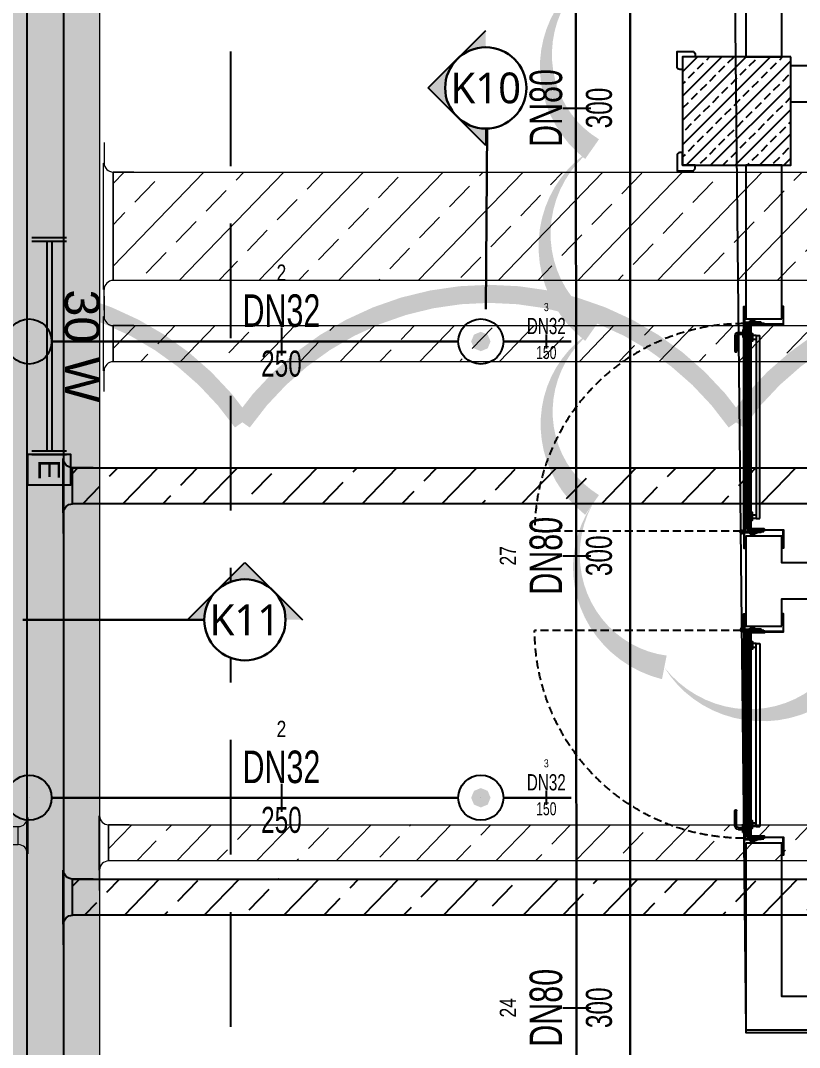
# Model space of a CAD drawing. Header units: millimetres. Extents: x -379292 to 1221486, y 92049 to 447512.
# Drawn here: x -115017 to -110707, y 235437 to 241120 of the extents above; entities that cross this region are included whole.
import ezdxf
from ezdxf.enums import TextEntityAlignment as Align

# ---------------------------------------------------------------- set-up
doc = ezdxf.new("R2010")
doc.units = ezdxf.units.MM
doc.linetypes.add('HIDDEN', pattern=[9.525, 6.35, -3.175])
for name, color, linetype in [('-M-YNGN-BORUID', 7, 'Continuous'), ('-M-YNGN-BORUUZUN', 7, 'Continuous'), ('-M-YNGN-BORUYUK', 7, 'Continuous'), ('-M-YNGN-SPR-YUK', 7, 'Continuous'), ('-M-YNGN-ZON2-CAP-', 7, 'Continuous'), ('-M-YNGN-ZON2-SPR-', 7, 'Continuous'), ('010-05', 1, 'Continuous'), ('05_DOOR', 2, 'Continuous'), ('05_EQUIPMENT', 1, 'Continuous'), ('05_HATCH 1', 101, 'Continuous'), ('05_HATCH CONCRETE', 141, 'Continuous'), ('05_STEEL HIDDEN', 61, 'HIDDEN'), ('05_SYMBOL', 2, 'Continuous'), ('05_WALL', 3, 'Continuous'), ('08_LAMP', 4, 'Continuous'), ('AIRONN ZONLAMA', 4, 'Continuous'), ('E-DIM', 7, 'Continuous'), ('E-TEXT', 7, 'Continuous'), ('E_CT_ZA', 6, 'Continuous')]:
    doc.layers.add(name, color=color, linetype=linetype)
doc.layers.add('-M-YNGN-SPR-CAPCIZGI', color=188, linetype='Continuous', plot=False)
for name, color, linetype, lineweight in [('-M-YNGN-ZON2', 4, 'SP', 30), ('-M-YNGN-ZON4', 3, 'SP', 30), ('08_200', 112, 'Continuous', 9), ('E_CT_AYDINLATMA', 3, 'Continuous', 9), ('E_CT_KA', 4, 'Continuous', 9), ('E_CT_MAVI', 4, 'Continuous', 9)]:
    doc.layers.add(name, color=color, linetype=linetype, lineweight=lineweight)
doc.styles.add('CIZGI', font='tahoma.ttf', dxfattribs={"width": 0.8, "oblique": 20})
doc.styles.add('FUTURA', font='Yu Gothic Light.ttf')
doc.styles.add('HCAD', font='HCAD.SHX', dxfattribs={"width": 0.8, "height": 0.2})
doc.styles.add('PIPESIZE', font='hcad.shx', dxfattribs={"width": 0.8})
doc.styles.add('SPR-NOT', font='romans.shx')
doc.styles.get("Standard").update_dxf_attribs({"font": 'segoeuil.ttf'})
doc.styles.add('YAZI-2', font='arial.ttf', dxfattribs={"height": 2})
doc.linetypes.add('SP', pattern='A,2,-0.1,["SP",CIZGI,S=0.14,R=0.2,X=0,Y=-0.07],-0.255', length=2.355)
pattern_1 = [(225, (19752.8965, 13790.6787), (0.224506403, -0.224506403), []), (315, (19752.8965, 13790.6787), (0.224506403, 0.224506403), [])]
pattern_2 = [(315, (-21540.32198, 13790.6787), (-0.224506403, -0.224506403), []), (225, (-21540.32198, 13790.6787), (-0.224506403, 0.224506403), [])]
pattern_3 = [(270, (-695728.2336, -3493868.9414), (1.3748153225, -2.38125), [1.5875, -3.175]), (30, (-695728.2336, -3493868.9414), (1.3748153315, 2.3812499948), [1.5875, -3.175]), (330, (-695728.2336, -3493868.9414), (2.749630654, -5.2e-09), [-3.175, 1.5875])]

# ---------------------------------------------------------------- blocks, each defined once
blk = doc.blocks.new('VIDA')
at = {"layer": '05_EQUIPMENT'}
h = blk.add_hatch(dxfattribs=at)
h.set_pattern_fill('LINE', color=256, scale=0.1, angle=150, style=0)
h.set_pattern_definition([(330, (-3585.31887, 6072.20274), (0.03125, 0.05412658774), [])])
h.paths.add_polyline_path([(-0.09, -0.26), (-0.09, -1.74), (0.09, -1.74), (0.09, -0.26)])
h.paths.add_polyline_path([(-0.09, -0.26), (0.09, -0.26), (0, 0)])
for p, q in [((-0.09, -0.26), (0, 0)), ((0.09, -0.26), (0, 0)), ((-0.01, -2.02), (-0.18, -2.02)), ((0.09, -1.74), (-0.09, -1.74)), ((0.09, -1.95), (-0.09, -1.95)), ((0.01, -1.98), (-0.01, -1.98)), ((-0.01, -2.02), (-0.01, -1.98)), ((0.01, -2.02), (0.01, -1.98)), ((0.18, -2.02), (0.01, -2.02))]:
    blk.add_line(p, q, dxfattribs=at)
for points in [[(-0.18, -2.02), (-0.09, -1.95), (-0.09, -0.26)], [(0.18, -2.02), (0.09, -1.95), (0.09, -0.26)]]:
    blk.add_lwpolyline(points, dxfattribs=at)
blk = doc.blocks.new('*U90')
at = {"color": 8, "ltscale": 7}
for p, q in [((1105.1, 60), (1021.8, 60)), ((1105.1, 50), (1021.8, 50))]:
    blk.add_line(p, q, dxfattribs=at)
for centre, radius, start, end in [((1021.8, 55), 5, 90, 270), ((1105.1, 40), 20, 0, 90), ((1105.1, 40), 10, 0, 90)]:
    blk.add_arc(centre, radius, start, end, dxfattribs=at)
at = {"color": 8}
blk.add_wipeout([(0, 5), (0, -206), (1200, -206), (1200, 5)], dxfattribs=at)
at = {"layer": '010-05', "ltscale": 7}
h = blk.add_hatch(dxfattribs=at)
h.set_pattern_fill('ANSI37', color=8, scale=0.1, angle=540, style=0)
h.set_pattern_definition(pattern_1)
edge = h.paths.add_edge_path(flags=16)
edge.add_line((28.5, -35.1), (28.5, -43.7))
edge.add_line((28.5, -43.7), (21.5, -43.7))
edge.add_line((21.5, -43.7), (21.5, -37.4))
edge.add_arc((25.9, -39), 4.69, 56.5428, 159.2569, ccw=False)
edge = h.paths.add_edge_path()
edge.add_line((29.5, -33.5), (29.5, -44.7))
edge.add_line((29.5, -44.7), (20.5, -44.7))
edge.add_line((20.5, -44.7), (20.5, -30.9))
edge.add_line((20.5, -30.9), (34.2, -30.9))
edge.add_line((34.2, -30.9), (32.2, -31.4))
edge.add_arc((32.2, -34.2), 2.82, 91.1093, 165.5986)
edge = h.paths.add_edge_path(flags=16)
edge.add_arc((32.2, -34.2), 3.82, 143.4668, 165.5986, ccw=False)
edge.add_line((29.1, -31.9), (21.5, -31.9))
edge.add_line((21.5, -31.9), (21.5, -34.5))
edge.add_arc((25.7, -41.7), 8.25, 70.1103, 120.2945, ccw=False)
edge.add_line((28.5, -33.9), (28.5, -33.5))
edge.add_line((28.5, -33.5), (28.5, -33.2))
h = blk.add_hatch(dxfattribs=at)
h.set_pattern_fill('ANSI37', color=8, scale=0.1, angle=180, style=0)
h.set_pattern_definition(pattern_2)
edge = h.paths.add_edge_path(flags=16)
edge.add_line((1171.5, -35.1), (1171.5, -43.7))
edge.add_line((1171.5, -43.7), (1178.5, -43.7))
edge.add_line((1178.5, -43.7), (1178.5, -37.4))
edge.add_arc((1174.1, -39), 4.69, 20.7431, 123.4572)
edge = h.paths.add_edge_path()
edge.add_line((1170.5, -33.5), (1170.5, -44.7))
edge.add_line((1170.5, -44.7), (1179.5, -44.7))
edge.add_line((1179.5, -44.7), (1179.5, -30.9))
edge.add_line((1179.5, -30.9), (1165.8, -30.9))
edge.add_line((1165.8, -30.9), (1167.8, -31.4))
edge.add_arc((1167.8, -34.2), 2.82, 14.4014, 88.8907, ccw=False)
edge = h.paths.add_edge_path(flags=16)
edge.add_arc((1167.8, -34.2), 3.82, 14.4014, 36.5332)
edge.add_line((1170.9, -31.9), (1178.5, -31.9))
edge.add_line((1178.5, -31.9), (1178.5, -34.5))
edge.add_arc((1174.3, -41.7), 8.25, 59.7055, 109.8897)
edge.add_line((1171.5, -33.9), (1171.5, -33.5))
edge.add_line((1171.5, -33.5), (1171.5, -33.2))
at = {"layer": '05_HATCH 1'}
h = blk.add_hatch(dxfattribs=at)
h.set_pattern_fill('HONEY', color=8, scale=0.5, angle=270, style=0)
h.set_pattern_definition(pattern_3)
h.paths.add_polyline_path([(40.5, -3.1), (43.7, -8.7), (1156.3, -8.7), (1159.5, -3.1)])
h = blk.add_hatch(dxfattribs=at)
h.set_pattern_fill('HONEY', color=8, scale=0.5, angle=270, style=0)
h.set_pattern_definition(pattern_3)
h.paths.add_polyline_path([(40.5, -15.3), (43.7, -9.7), (1156.3, -9.7), (1159.5, -15.3)])
at = {"color": 8, "linetype": 'HIDDEN', "ltscale": 7}
blk.add_line((25.2, 24.7), (25.2, 1167.8), dxfattribs=at)
at = {"color": 8, "ltscale": 7}
for p, q in [((22, 10), (1147.9, 10)), ((22, 10), (1178, 10)), ((22, 8.8), (22, 10)), ((27.3, 2.4), (27.3, 1.4)), ((27.3, 2.4), (37.2, 2.4)), ((27.3, 1.4), (36.7, 1.4)), ((37.5, 4.8), (36.3, 4.8)), ((36.7, 1.4), (42.8, -9.2)), ((1162.8, 2.4), (37.2, 2.4)), ((37.2, 2.4), (43.7, -8.7)), ((37.5, 8.8), (1162.5, 8.8)), ((1141.8, 15), (1096.8, 15)), ((1096.8, 15), (1096.8, 10)), ((1115.1, 40), (1115.1, 15)), ((1125.1, 40), (1125.1, 15)), ((1141.8, 15), (1141.8, 10)), ((1162.8, 2.4), (1156.3, -8.7)), ((1163.3, 1.4), (1157.2, -9.2)), ((1162.5, 4.8), (1163.7, 4.8)), ((1172.7, 2.4), (1162.8, 2.4)), ((1172.7, 1.4), (1163.3, 1.4)), ((1172.7, 2.4), (1172.7, 1.4)), ((1178, 8.8), (1178, 10)), ((1178, 8.8), (1178, 10)), ((1162.5, -27.2), (22, -27.2)), ((22, -27.2), (1162.5, -27.2)), ((22, -28.4), (22, -27.2)), ((1162.5, -28.4), (22, -28.4)), ((1178, -28.4), (22, -28.4)), ((42.8, -9.2), (27.3, -9.2)), ((27.3, -19.9), (36.6, -19.9)), ((27.3, -19.9), (27.3, -20.9)), ((27.3, -20.9), (37.2, -20.9)), ((33.2, -28.4), (1162.5, -28.4)), ((37.5, -23.2), (36.3, -23.2)), ((36.6, -19.9), (42.8, -9.2)), ((37.2, -20.9), (43.7, -9.7)), ((1162.8, -20.9), (37.2, -20.9)), ((1156.3, -8.7), (43.7, -8.7)), ((1156.3, -9.7), (43.7, -9.7)), ((96, -58.4), (96, -38.4)), ((116, -38.4), (116, -58.4)), ((1088.6, -38.4), (1088.6, -58.4)), ((1108.6, -58.4), (1108.6, -38.4)), ((1162.8, -20.9), (1156.3, -9.7)), ((1163.4, -19.9), (1157.2, -9.2)), ((1157.2, -9.2), (1172.7, -9.2)), ((1162.5, -23.2), (1163.7, -23.2)), ((1172.7, -20.9), (1162.8, -20.9)), ((1172.7, -19.9), (1163.4, -19.9)), ((1172.7, -19.9), (1172.7, -20.9)), ((1178, -28.4), (1178, -27.2)), ((1178, -28.4), (1178, -27.2)), ((1108.6, -58.4), (96, -58.4)), ((96, -58.4), (96, -78.4)), ((96, -78.4), (1108.6, -78.4)), ((1108.6, -58.4), (1108.6, -78.4))]:
    blk.add_line(p, q, dxfattribs=at)
at = {"color": 8, "ltscale": 7, "flags": 128}
for points in [[(35.5, -101.4, -1), (34, -101.4), (34, -84.7), (32, -84.7), (32, -101.4, 1), (37.5, -101.4), (37.5, -34.9, 1), (30, -34.9), (30, -44.7), (20, -44.7), (20, 10), (-68, 10), (-68, 0), (-58, 0), (-58, 2), (-66, 2), (-66, 8), (18, 8), (18, -46.7), (32, -46.7), (32, -34.9, -1), (35.5, -34.9)], [(1164.5, -101.4, 1), (1166, -101.4), (1166, -84.7), (1168, -84.7), (1168, -101.4, -1), (1162.5, -101.4), (1162.5, -34.9, -1), (1170, -34.9), (1170, -44.7), (1180, -44.7), (1180, 10), (1268, 10), (1268, 0), (1258, 0), (1258, 2), (1266, 2), (1266, 8), (1182, 8), (1182, -46.7), (1168, -46.7), (1168, -34.9, 1), (1164.5, -34.9)]]:
    blk.add_lwpolyline(points, format="xyb", close=True, dxfattribs=at)
at = {"color": 8, "ltscale": 7}
for points in [[(37.5, 4.8), (37.5, 8.8), (22, 8.8), (22, -27.2), (37.5, -27.2), (37.5, -23.2)], [(36.3, 4.8), (36.3, 7.6), (23.2, 7.6), (23.2, -26), (36.3, -26), (36.3, -23.2)], [(1162.5, 4.8), (1162.5, 8.8), (1178, 8.8), (1178, -27.2), (1162.5, -27.2), (1162.5, -23.2)], [(1163.7, 4.8), (1163.7, 7.6), (1176.8, 7.6), (1176.8, -26), (1163.7, -26), (1163.7, -23.2)], [(86, -28.4), (86, -38.4), (127.7, -38.4), (127.7, -28.4)], [(1118.6, -28.4), (1118.6, -38.4), (1077, -38.4), (1077, -28.4)]]:
    blk.add_lwpolyline(points, dxfattribs=at)
for points in [[(32, -54.7), (32, -210), (-68, -210), (-68, -200), (-58, -200), (-58, -202), (-66, -202), (-66, -208), (30, -208), (30, -54.7)], [(29, -56.7), (20, -56.7), (20, -82.9), (30, -92.9), (30, -106.2), (28, -106.2), (28, -93.7), (18, -83.7), (18, -54.7), (29, -54.7)], [(40.5, -3.1), (43.7, -8.7), (1156.3, -8.7), (1159.5, -3.1)], [(40.5, -15.3), (43.7, -9.7), (1156.3, -9.7), (1159.5, -15.3)], [(1168, -54.7), (1168, -210), (1268, -210), (1268, -200), (1258, -200), (1258, -202), (1266, -202), (1266, -208), (1170, -208), (1170, -54.7)], [(1171, -56.7), (1180, -56.7), (1180, -82.9), (1170, -92.9), (1170, -106.2), (1172, -106.2), (1172, -93.7), (1182, -83.7), (1182, -54.7), (1171, -54.7)]]:
    blk.add_lwpolyline(points, close=True, dxfattribs=at)
for radius in [10.1, 6.72]:
    blk.add_circle((21, 20.6), radius, dxfattribs=at)
at = {"color": 8, "linetype": 'HIDDEN', "ltscale": 7}
blk.add_arc((21.4, 15.6), 1152.2, 359.7875, 89.8098, dxfattribs=at)
at = {"layer": '010-05', "color": 8, "ltscale": 7}
for points in [[(29.5, -33.5, -0.336971), (32.2, -31.4), (34.2, -30.9), (29.5, -30.9), (20.5, -30.9), (20.5, -44.7), (29.5, -44.7)], [(28.5, -33.9, 0.222538), (21.5, -34.5), (21.5, -31.9), (29.1, -31.9, 0.09687), (28.5, -33.2), (28.5, -33.5)], [(28.5, -43.7), (21.5, -43.7), (21.5, -37.3, -0.473637), (28.5, -35.1)], [(1170.5, -33.5, 0.336971), (1167.8, -31.4), (1165.8, -30.9), (1170.5, -30.9), (1179.5, -30.9), (1179.5, -44.7), (1170.5, -44.7)], [(1171.5, -33.9, -0.222538), (1178.5, -34.5), (1178.5, -31.9), (1170.9, -31.9, -0.09687), (1171.5, -33.2), (1171.5, -33.5)], [(1171.5, -43.7), (1178.5, -43.7), (1178.5, -37.3, 0.473637), (1171.5, -35.1)]]:
    blk.add_lwpolyline(points, format="xyb", close=True, dxfattribs=at)
at = {"layer": '05_STEEL HIDDEN', "color": 8, "ltscale": 7}
for points in [[(17, -47.8), (17, -22.6), (11, -22.6), (11, -48.9), (23, -77.2), (23, -99.5), (29, -99.5), (29, -76)], [(1183, -47.8), (1183, -22.6), (1189, -22.6), (1189, -48.9), (1177, -77.2), (1177, -99.5), (1171, -99.5), (1171, -76)]]:
    blk.add_lwpolyline(points, close=True, dxfattribs=at)
at = {"layer": '05_STEEL HIDDEN', "color": 8, "ltscale": 7, "flags": 128}
for points in [[(17, -22.6), (18, -22.6), (18, -47.8), (30, -76), (30, -99.5), (29, -99.5)], [(1183, -22.6), (1182, -22.6), (1182, -47.8), (1170, -76), (1170, -99.5), (1171, -99.5)]]:
    blk.add_lwpolyline(points, dxfattribs=at)
at = {"layer": '05_WALL', "color": 8, "ltscale": 20}
for points in [[(0, 0), (0, -200)], [(1200, 0), (1200, -200)]]:
    blk.add_lwpolyline(points, dxfattribs=at)
at = {"color": 8, "ltscale": 7, "yscale": 10, "zscale": 10, "rotation": 180}
for p, xscale in [((25, -64.9), -10), ((1175, -64.9), 10)]:
    blk.add_blockref('VIDA', p, dxfattribs=dict(at, xscale=xscale))
blk = doc.blocks.new('*U91')
at = {"color": 8, "ltscale": 7}
for p, q in [((1105.1, 60), (1021.8, 60)), ((1105.1, 50), (1021.8, 50))]:
    blk.add_line(p, q, dxfattribs=at)
for centre, radius, start, end in [((1021.8, 55), 5, 90, 270), ((1105.1, 40), 20, 0, 90), ((1105.1, 40), 10, 0, 90)]:
    blk.add_arc(centre, radius, start, end, dxfattribs=at)
at = {"color": 8}
blk.add_wipeout([(0, 5), (0, -206), (1200, -206), (1200, 5)], dxfattribs=at)
at = {"layer": '010-05', "ltscale": 7}
h = blk.add_hatch(dxfattribs=at)
h.set_pattern_fill('ANSI37', color=8, scale=0.1, angle=540, style=0)
h.set_pattern_definition(pattern_1)
edge = h.paths.add_edge_path(flags=16)
edge.add_line((28.5, -35.1), (28.5, -43.7))
edge.add_line((28.5, -43.7), (21.5, -43.7))
edge.add_line((21.5, -43.7), (21.5, -37.4))
edge.add_arc((25.9, -39), 4.69, 56.5428, 159.2569, ccw=False)
edge = h.paths.add_edge_path()
edge.add_line((29.5, -33.5), (29.5, -44.7))
edge.add_line((29.5, -44.7), (20.5, -44.7))
edge.add_line((20.5, -44.7), (20.5, -30.9))
edge.add_line((20.5, -30.9), (34.2, -30.9))
edge.add_line((34.2, -30.9), (32.2, -31.4))
edge.add_arc((32.2, -34.2), 2.82, 91.1093, 165.5986)
edge = h.paths.add_edge_path(flags=16)
edge.add_arc((32.2, -34.2), 3.82, 143.4668, 165.5986, ccw=False)
edge.add_line((29.1, -31.9), (21.5, -31.9))
edge.add_line((21.5, -31.9), (21.5, -34.5))
edge.add_arc((25.7, -41.7), 8.25, 70.1103, 120.2945, ccw=False)
edge.add_line((28.5, -33.9), (28.5, -33.5))
edge.add_line((28.5, -33.5), (28.5, -33.2))
h = blk.add_hatch(dxfattribs=at)
h.set_pattern_fill('ANSI37', color=8, scale=0.1, angle=180, style=0)
h.set_pattern_definition(pattern_2)
edge = h.paths.add_edge_path(flags=16)
edge.add_line((1171.5, -35.1), (1171.5, -43.7))
edge.add_line((1171.5, -43.7), (1178.5, -43.7))
edge.add_line((1178.5, -43.7), (1178.5, -37.4))
edge.add_arc((1174.1, -39), 4.69, 20.7431, 123.4572)
edge = h.paths.add_edge_path()
edge.add_line((1170.5, -33.5), (1170.5, -44.7))
edge.add_line((1170.5, -44.7), (1179.5, -44.7))
edge.add_line((1179.5, -44.7), (1179.5, -30.9))
edge.add_line((1179.5, -30.9), (1165.8, -30.9))
edge.add_line((1165.8, -30.9), (1167.8, -31.4))
edge.add_arc((1167.8, -34.2), 2.82, 14.4014, 88.8907, ccw=False)
edge = h.paths.add_edge_path(flags=16)
edge.add_arc((1167.8, -34.2), 3.82, 14.4014, 36.5332)
edge.add_line((1170.9, -31.9), (1178.5, -31.9))
edge.add_line((1178.5, -31.9), (1178.5, -34.5))
edge.add_arc((1174.3, -41.7), 8.25, 59.7055, 109.8897)
edge.add_line((1171.5, -33.9), (1171.5, -33.5))
edge.add_line((1171.5, -33.5), (1171.5, -33.2))
at = {"layer": '05_HATCH 1'}
h = blk.add_hatch(dxfattribs=at)
h.set_pattern_fill('HONEY', color=8, scale=0.5, angle=270, style=0)
h.set_pattern_definition(pattern_3)
h.paths.add_polyline_path([(40.5, -3.1), (43.7, -8.7), (1156.3, -8.7), (1159.5, -3.1)])
h = blk.add_hatch(dxfattribs=at)
h.set_pattern_fill('HONEY', color=8, scale=0.5, angle=270, style=0)
h.set_pattern_definition(pattern_3)
h.paths.add_polyline_path([(40.5, -15.3), (43.7, -9.7), (1156.3, -9.7), (1159.5, -15.3)])
at = {"color": 8, "linetype": 'HIDDEN', "ltscale": 7}
blk.add_line((25.2, 24.7), (25.2, 1167.8), dxfattribs=at)
at = {"color": 8, "ltscale": 7}
for p, q in [((22, 10), (1147.9, 10)), ((22, 10), (1178, 10)), ((22, 8.8), (22, 10)), ((27.3, 2.4), (27.3, 1.4)), ((27.3, 2.4), (37.2, 2.4)), ((27.3, 1.4), (36.7, 1.4)), ((37.5, 4.8), (36.3, 4.8)), ((36.7, 1.4), (42.8, -9.2)), ((1162.8, 2.4), (37.2, 2.4)), ((37.2, 2.4), (43.7, -8.7)), ((37.5, 8.8), (1162.5, 8.8)), ((1141.8, 15), (1096.8, 15)), ((1096.8, 15), (1096.8, 10)), ((1115.1, 40), (1115.1, 15)), ((1125.1, 40), (1125.1, 15)), ((1141.8, 15), (1141.8, 10)), ((1162.8, 2.4), (1156.3, -8.7)), ((1163.3, 1.4), (1157.2, -9.2)), ((1162.5, 4.8), (1163.7, 4.8)), ((1172.7, 2.4), (1162.8, 2.4)), ((1172.7, 1.4), (1163.3, 1.4)), ((1172.7, 2.4), (1172.7, 1.4)), ((1178, 8.8), (1178, 10)), ((1178, 8.8), (1178, 10)), ((1162.5, -27.2), (22, -27.2)), ((22, -27.2), (1162.5, -27.2)), ((22, -28.4), (22, -27.2)), ((1162.5, -28.4), (22, -28.4)), ((1178, -28.4), (22, -28.4)), ((42.8, -9.2), (27.3, -9.2)), ((27.3, -19.9), (36.6, -19.9)), ((27.3, -19.9), (27.3, -20.9)), ((27.3, -20.9), (37.2, -20.9)), ((33.2, -28.4), (1162.5, -28.4)), ((37.5, -23.2), (36.3, -23.2)), ((36.6, -19.9), (42.8, -9.2)), ((37.2, -20.9), (43.7, -9.7)), ((1162.8, -20.9), (37.2, -20.9)), ((1156.3, -8.7), (43.7, -8.7)), ((1156.3, -9.7), (43.7, -9.7)), ((96, -58.4), (96, -38.4)), ((116, -38.4), (116, -58.4)), ((1088.6, -38.4), (1088.6, -58.4)), ((1108.6, -58.4), (1108.6, -38.4)), ((1162.8, -20.9), (1156.3, -9.7)), ((1163.4, -19.9), (1157.2, -9.2)), ((1157.2, -9.2), (1172.7, -9.2)), ((1162.5, -23.2), (1163.7, -23.2)), ((1172.7, -20.9), (1162.8, -20.9)), ((1172.7, -19.9), (1163.4, -19.9)), ((1172.7, -19.9), (1172.7, -20.9)), ((1178, -28.4), (1178, -27.2)), ((1178, -28.4), (1178, -27.2)), ((1108.6, -58.4), (96, -58.4)), ((96, -58.4), (96, -78.4)), ((96, -78.4), (1108.6, -78.4)), ((1108.6, -58.4), (1108.6, -78.4))]:
    blk.add_line(p, q, dxfattribs=at)
at = {"color": 8, "ltscale": 7, "flags": 128}
for points in [[(35.5, -101.4, -1), (34, -101.4), (34, -84.7), (32, -84.7), (32, -101.4, 1), (37.5, -101.4), (37.5, -34.9, 1), (30, -34.9), (30, -44.7), (20, -44.7), (20, 10), (-68, 10), (-68, 0), (-58, 0), (-58, 2), (-66, 2), (-66, 8), (18, 8), (18, -46.7), (32, -46.7), (32, -34.9, -1), (35.5, -34.9)], [(1164.5, -101.4, 1), (1166, -101.4), (1166, -84.7), (1168, -84.7), (1168, -101.4, -1), (1162.5, -101.4), (1162.5, -34.9, -1), (1170, -34.9), (1170, -44.7), (1180, -44.7), (1180, 10), (1268, 10), (1268, 0), (1258, 0), (1258, 2), (1266, 2), (1266, 8), (1182, 8), (1182, -46.7), (1168, -46.7), (1168, -34.9, 1), (1164.5, -34.9)]]:
    blk.add_lwpolyline(points, format="xyb", close=True, dxfattribs=at)
at = {"color": 8, "ltscale": 7}
for points in [[(37.5, 4.8), (37.5, 8.8), (22, 8.8), (22, -27.2), (37.5, -27.2), (37.5, -23.2)], [(36.3, 4.8), (36.3, 7.6), (23.2, 7.6), (23.2, -26), (36.3, -26), (36.3, -23.2)], [(1162.5, 4.8), (1162.5, 8.8), (1178, 8.8), (1178, -27.2), (1162.5, -27.2), (1162.5, -23.2)], [(1163.7, 4.8), (1163.7, 7.6), (1176.8, 7.6), (1176.8, -26), (1163.7, -26), (1163.7, -23.2)], [(86, -28.4), (86, -38.4), (127.7, -38.4), (127.7, -28.4)], [(1118.6, -28.4), (1118.6, -38.4), (1077, -38.4), (1077, -28.4)]]:
    blk.add_lwpolyline(points, dxfattribs=at)
for points in [[(32, -54.7), (32, -210), (-68, -210), (-68, -200), (-58, -200), (-58, -202), (-66, -202), (-66, -208), (30, -208), (30, -54.7)], [(29, -56.7), (20, -56.7), (20, -82.9), (30, -92.9), (30, -106.2), (28, -106.2), (28, -93.7), (18, -83.7), (18, -54.7), (29, -54.7)], [(40.5, -3.1), (43.7, -8.7), (1156.3, -8.7), (1159.5, -3.1)], [(40.5, -15.3), (43.7, -9.7), (1156.3, -9.7), (1159.5, -15.3)], [(1168, -54.7), (1168, -210), (1268, -210), (1268, -200), (1258, -200), (1258, -202), (1266, -202), (1266, -208), (1170, -208), (1170, -54.7)], [(1171, -56.7), (1180, -56.7), (1180, -82.9), (1170, -92.9), (1170, -106.2), (1172, -106.2), (1172, -93.7), (1182, -83.7), (1182, -54.7), (1171, -54.7)]]:
    blk.add_lwpolyline(points, close=True, dxfattribs=at)
for radius in [10.1, 6.72]:
    blk.add_circle((21, 20.6), radius, dxfattribs=at)
at = {"color": 8, "linetype": 'HIDDEN', "ltscale": 7}
blk.add_arc((21.4, 15.6), 1152.2, 359.7875, 89.8098, dxfattribs=at)
at = {"layer": '010-05', "color": 8, "ltscale": 7}
for points in [[(29.5, -33.5, -0.336971), (32.2, -31.4), (34.2, -30.9), (29.5, -30.9), (20.5, -30.9), (20.5, -44.7), (29.5, -44.7)], [(28.5, -33.9, 0.222538), (21.5, -34.5), (21.5, -31.9), (29.1, -31.9, 0.09687), (28.5, -33.2), (28.5, -33.5)], [(28.5, -43.7), (21.5, -43.7), (21.5, -37.3, -0.473637), (28.5, -35.1)], [(1170.5, -33.5, 0.336971), (1167.8, -31.4), (1165.8, -30.9), (1170.5, -30.9), (1179.5, -30.9), (1179.5, -44.7), (1170.5, -44.7)], [(1171.5, -33.9, -0.222538), (1178.5, -34.5), (1178.5, -31.9), (1170.9, -31.9, -0.09687), (1171.5, -33.2), (1171.5, -33.5)], [(1171.5, -43.7), (1178.5, -43.7), (1178.5, -37.3, 0.473637), (1171.5, -35.1)]]:
    blk.add_lwpolyline(points, format="xyb", close=True, dxfattribs=at)
at = {"layer": '05_STEEL HIDDEN', "color": 8, "ltscale": 7}
for points in [[(17, -47.8), (17, -22.6), (11, -22.6), (11, -48.9), (23, -77.2), (23, -99.5), (29, -99.5), (29, -76)], [(1183, -47.8), (1183, -22.6), (1189, -22.6), (1189, -48.9), (1177, -77.2), (1177, -99.5), (1171, -99.5), (1171, -76)]]:
    blk.add_lwpolyline(points, close=True, dxfattribs=at)
at = {"layer": '05_STEEL HIDDEN', "color": 8, "ltscale": 7, "flags": 128}
for points in [[(17, -22.6), (18, -22.6), (18, -47.8), (30, -76), (30, -99.5), (29, -99.5)], [(1183, -22.6), (1182, -22.6), (1182, -47.8), (1170, -76), (1170, -99.5), (1171, -99.5)]]:
    blk.add_lwpolyline(points, dxfattribs=at)
at = {"layer": '05_WALL', "color": 8, "ltscale": 20}
for points in [[(0, 0), (0, -200)], [(1200, 0), (1200, -200)]]:
    blk.add_lwpolyline(points, dxfattribs=at)
at = {"color": 8, "ltscale": 7, "yscale": 10, "zscale": 10, "rotation": 180}
for p, xscale in [((25, -64.9), -10), ((1175, -64.9), 10)]:
    blk.add_blockref('VIDA', p, dxfattribs=dict(at, xscale=xscale))
blk = doc.blocks.new('bariyer')
at = {"color": 8, "ltscale": 25}
blk.add_lwpolyline([(0, -70), (15, -70, 0.414214), (30, -55), (30, 30), (-55, 30, 0.414214), (-70, 15), (-70, 0), (0, 0)], format="xyb", close=True, dxfattribs=at)
blk = doc.blocks.new('OtoParkBodrumKatMimari')
at = {"layer": '05_HATCH CONCRETE'}
h = blk.add_hatch(dxfattribs=at)
h.set_pattern_fill('ANSI33', color=8, scale=15, angle=180, style=0)
h.set_pattern_definition([(225, (905000, -3e-07), (67.351921, -67.351921), []), (225, (904932.65, -3e-07), (67.351921, -67.351921), [47.625, -23.8125])])
h.paths.add_polyline_path([(135600, 140100), (135000, 140100), (135000, 139500), (135600, 139500)])
at = {"color": 5}
blk.add_lwpolyline([(135600, 140100), (135000, 140100), (135000, 139500), (135600, 139500)], close=True, dxfattribs=at)
at = {"layer": '05_SYMBOL', "color": 252, "linetype": 'HIDDEN', "ltscale": 100}
blk.add_lwpolyline([(132500, 166800), (132500, 53048)], dxfattribs=at)
at = {"layer": '05_WALL', "color": 8, "flags": 128}
blk.add_lwpolyline([(135350, 144000), (135350, 140100), (135550, 140100), (135550, 144000)], close=True, dxfattribs=at)
for points in [[(142600, 140050), (135600, 140050)], [(142600, 139850), (135600, 139850)], [(142900, 137300), (135550, 137300), (135550, 139500), (135350, 139500), (135350, 134700), (142900, 134700)], [(142900, 134900), (135550, 134900), (135550, 137100), (142900, 137100)]]:
    blk.add_lwpolyline(points, dxfattribs=at)
at = {"layer": '05_SYMBOL', "color": 8, "xscale": -1}
blk.add_blockref('bariyer', (135000, 140100), dxfattribs=at)
at = {"layer": '05_SYMBOL', "color": 8, "rotation": 180}
blk.add_blockref('bariyer', (135000, 139500), dxfattribs=at)
at = {"layer": '05_DOOR', "rotation": 90.00000000000001}
blk.add_blockref('*U91', (135350, 137450), dxfattribs=at)
at = {"layer": '05_DOOR', "xscale": -1, "rotation": 89.99999999999997}
blk.add_blockref('*U90', (135350, 136950), dxfattribs=at)
blk = doc.blocks.new('SP-C-UP-12')
at = {"ltscale": 10}
blk.add_line((0, 0), (0, 0), dxfattribs=at)
at = {"color": 1, "linetype": 'Continuous'}
blk.add_circle((0, 0), 12.5, dxfattribs=at)
at = {"ltscale": 10}
for points in [[(-5.37, 0), (-3.8, 3.8), (-3.8, -3.8), (0, 5.37)], [(-3.8, -3.8), (0, 5.37), (0, -5.37), (3.8, 3.8)], [(0, -5.37), (3.8, 3.8), (3.8, -3.8), (5.37, 0)]]:
    blk.add_solid(points, dxfattribs=at)
at = {"layer": '-M-YNGN-SPR-YUK', "style": 'SPR-NOT', "width": 0.5, "flags": 9}
for tag, p in [('YUK', (0, 17.77)), ('CAP', (0, 14.42)), ('TIP', (0.2, 10.78))]:
    blk.add_attdef(tag, text='', height=2.5, dxfattribs=at).set_placement(p, align=Align.MIDDLE_CENTER)
blk = doc.blocks.new('SPRKL100')
at = {"layer": '-M-YNGN-SPR-CAPCIZGI'}
blk.add_line((0, 0.431), (0, -0.431), dxfattribs=at)
at = {"layer": '-M-YNGN-BORUID', "color": 0, "style": 'HCAD', "width": 0.8, "flags": 1}
blk.add_attdef('DIC', text='', height=0.4, dxfattribs=at).set_placement((0, -1.693), align=Align.CENTER)
at = {"layer": '-M-YNGN-BORUUZUN', "color": 0, "style": 'HCAD', "width": 0.7}
blk.add_attdef('BOY', text='', height=0.8, dxfattribs=at).set_placement((0, -1.08), align=Align.CENTER)
at = {"layer": '-M-YNGN-BORUYUK', "color": 6, "style": 'PIPESIZE', "width": 0.8}
blk.add_attdef('YUK', text='', height=0.5, dxfattribs=at).set_placement((0, 1.866), align=Align.CENTER)
at = {"color": 0, "style": 'PIPESIZE', "width": 0.7}
blk.add_attdef('CAP', text='', height=1, dxfattribs=at).set_placement((0, 0.45), align=Align.CENTER)
blk = doc.blocks.new('A$C69E5DB5D')
at = {"layer": '-M-YNGN-ZON2', "ltscale": 500}
for p, q in [((-428.75, -1882.58), (-432.44, 3215.67)), ((-494.94, -537.58), (-719.94, -537.58)), ((-469.94, -537.58), (-432.44, -537.58)), ((-494.94, -790.08), (-719.94, -790.08)), ((-469.94, -790.08), (-432.44, -790.08))]:
    blk.add_line(p, q, dxfattribs=at)
at = {"layer": '-M-YNGN-ZON2-CAP-', "xscale": 18.00000000000004, "yscale": 18.00000000000004, "zscale": 18.00000000000004, "rotation": 90}
for p, values in [((-429.36, -408.38), {'YUK': '30', 'CAP': 'DN80', 'BOY': '300'}), ((-429.36, -656.18), {'YUK': '27', 'CAP': 'DN80', 'BOY': '300'}), ((-429.36, -906.32), {'YUK': '24', 'CAP': 'DN80', 'BOY': '300'})]:
    blk.add_blockref('SPRKL100', p, dxfattribs=at).add_auto_attribs(values)
at = {"layer": '-M-YNGN-ZON2-CAP-'}
for p, xscale, yscale, zscale, values in [((-592.78, -537.58), 18, 18, 18, {'YUK': '2', 'CAP': 'DN32', 'BOY': '250'}), ((-446.22, -537.58), 9, 9, 9, {'YUK': '3', 'CAP': 'DN32', 'BOY': '150'}), ((-592.78, -790.08), 18, 18, 18, {'YUK': '2', 'CAP': 'DN32', 'BOY': '250'}), ((-446.22, -790.08), 9, 9, 9, {'YUK': '3', 'CAP': 'DN32', 'BOY': '150'})]:
    blk.add_blockref('SPRKL100', p, dxfattribs=dict(at, xscale=xscale, yscale=yscale, zscale=zscale)).add_auto_attribs(values)
at = {"layer": '-M-YNGN-ZON2-SPR-'}
for p in [(-732.44, -537.58), (-482.44, -537.58), (-732.44, -790.08), (-482.44, -790.08)]:
    blk.add_blockref('SP-C-UP-12', p, dxfattribs=at)
blk = doc.blocks.new('A$C69E781E7')
at = {"layer": '-M-YNGN-ZON4', "ltscale": 500}
blk.add_line((-459.85, -215.08), (-459.85, -4466.86), dxfattribs=at)
blk = doc.blocks.new('*U665')
h = blk.add_hatch()
h.set_pattern_fill('ANSI33', color=0, scale=50, angle=1, style=0)
h.paths.add_polyline_path([(-10057.8, 200), (394.2, 200), (394.2, 0), (-10057.8, 0)])
at = {"color": 0}
blk.add_lwpolyline([(-10057.8, 200), (394.2, 200), (394.2, 0), (-10057.8, 0)], close=True, dxfattribs=at)
at = {"ltscale": 25, "flags": 1}
for tag, p in [('YUKSEKLIK', (-228.6, -148.7)), ('KALINLIK', (-228.6, -213.3))]:
    blk.add_attdef(tag, p, '', height=50, dxfattribs=at)
blk = doc.blocks.new('*U175')
at = {"color": 0}
for p, q in [((-164, 164), (-50, 164)), ((-50, 164), (-50, 167)), ((-50, 167), (250, 167)), ((0, 0), (0, 114)), ((200, 114), (0, 114)), ((200, 0), (200, 114)), ((250, 167), (250, 164)), ((364, 164), (250, 164))]:
    blk.add_line(p, q, dxfattribs=at)
for centre, start, end in [((-50, 114), 0, 90), ((250, 114), 90, 180)]:
    blk.add_arc(centre, 50, start, end, dxfattribs=at)
blk = doc.blocks.new('*U673')
h = blk.add_hatch()
h.set_pattern_fill('ANSI33', color=0, scale=50, angle=1, style=0)
h.paths.add_polyline_path([(-115493.9, 200), (1092.8, 200), (1092.8, 0), (-115493.9, 0)])
at = {"color": 0}
blk.add_lwpolyline([(-115493.9, 200), (1092.8, 200), (1092.8, 0), (-115493.9, 0)], close=True, dxfattribs=at)
at = {"ltscale": 25, "flags": 1}
for tag, p in [('YUKSEKLIK', (-228.6, -148.7)), ('KALINLIK', (-228.6, -213.3))]:
    blk.add_attdef(tag, p, '', height=50, dxfattribs=at)
blk = doc.blocks.new('*U701')
h = blk.add_hatch()
h.set_pattern_fill('ANSI33', color=0, scale=50, angle=1, style=0)
h.paths.add_polyline_path([(-10231.3, 200), (20.7, 200), (20.7, 0), (-10231.3, 0)])
at = {"color": 0}
blk.add_lwpolyline([(-10231.3, 200), (20.7, 200), (20.7, 0), (-10231.3, 0)], close=True, dxfattribs=at)
at = {"ltscale": 25, "flags": 1}
for tag, p in [('YUKSEKLIK', (-228.6, -148.7)), ('KALINLIK', (-228.6, -213.3))]:
    blk.add_attdef(tag, p, '', height=50, dxfattribs=at)
blk = doc.blocks.new('*U702')
h = blk.add_hatch()
h.set_pattern_fill('ANSI33', color=0, scale=50, angle=1, style=0)
h.paths.add_polyline_path([(-10075.1, 200), (-14.3, 200), (-14.3, 0), (-10075.1, 0)])
at = {"color": 0}
blk.add_lwpolyline([(-10075.1, 200), (-14.3, 200), (-14.3, 0), (-10075.1, 0)], close=True, dxfattribs=at)
at = {"ltscale": 25, "flags": 1}
for tag, p in [('YUKSEKLIK', (-228.6, -148.7)), ('KALINLIK', (-228.6, -213.3))]:
    blk.add_attdef(tag, p, '', height=50, dxfattribs=at)
blk = doc.blocks.new('*U720')
h = blk.add_hatch()
h.set_pattern_fill('ANSI33', color=0, scale=50, angle=1, style=0)
h.paths.add_polyline_path([(-71173.4, 600), (45488.7, 600), (45488.7, 0), (-71173.4, 0)])
at = {"color": 0}
blk.add_lwpolyline([(-71173.4, 600), (45488.7, 600), (45488.7, 0), (-71173.4, 0)], close=True, dxfattribs=at)
at = {"ltscale": 25, "flags": 1}
for tag, p in [('YUKSEKLIK', (-228.6, -148.7)), ('KALINLIK', (-228.6, -213.3))]:
    blk.add_attdef(tag, p, '', height=50, dxfattribs=at)
blk = doc.blocks.new('*U250')
at = {"color": 0}
for p, q in [((-164, 164), (-50, 164)), ((-50, 164), (-50, 167)), ((-50, 167), (250, 167)), ((0, 0), (0, 114)), ((200, 114), (0, 114)), ((200, 0), (200, 114)), ((250, 167), (250, 164)), ((364, 164), (250, 164))]:
    blk.add_line(p, q, dxfattribs=at)
for centre, start, end in [((-50, 114), 0, 90), ((250, 114), 90, 180)]:
    blk.add_arc(centre, 50, start, end, dxfattribs=at)
blk = doc.blocks.new('*U251')
at = {"color": 0}
for p, q in [((-164, 164), (-50, 164)), ((-50, 164), (-50, 167)), ((-50, 167), (250, 167)), ((0, 0), (0, 114)), ((200, 114), (0, 114)), ((200, 0), (200, 114)), ((250, 167), (250, 164)), ((364, 164), (250, 164))]:
    blk.add_line(p, q, dxfattribs=at)
for centre, start, end in [((-50, 114), 0, 90), ((250, 114), 90, 180)]:
    blk.add_arc(centre, 50, start, end, dxfattribs=at)
blk = doc.blocks.new('kesitismi')
at = {"color": 0, "lineweight": 30}
blk.add_wipeout([(22.49, 22.49), (22.45, 23.9), (22.31, 25.31), (22.09, 26.7), (21.78, 28.08), (21.39, 29.44), (20.91, 30.77), (20.35, 32.07), (19.71, 33.32), (18.99, 34.54), (18.19, 35.71), (17.33, 36.82), (16.39, 37.88), (15.4, 38.88), (14.34, 39.82), (13.22, 40.68), (12.05, 41.48), (10.83, 42.2), (9.58, 42.84), (8.28, 43.4), (6.95, 43.88), (5.59, 44.27), (4.21, 44.58), (2.82, 44.8), (1.41, 44.93), (0, 44.98), (-1.41, 44.93), (-2.82, 44.8), (-4.21, 44.58), (-5.59, 44.27), (-6.95, 43.88), (-8.28, 43.4), (-9.58, 42.84), (-10.83, 42.2), (-12.05, 41.48), (-13.22, 40.68), (-14.34, 39.82), (-15.4, 38.88), (-16.39, 37.88), (-17.33, 36.82), (-18.19, 35.71), (-18.99, 34.54), (-19.71, 33.32), (-20.35, 32.07), (-20.91, 30.77), (-21.39, 29.44), (-21.78, 28.08), (-22.09, 26.7), (-22.31, 25.31), (-22.45, 23.9), (-22.49, 22.49), (-22.45, 21.08), (-22.31, 19.67), (-22.09, 18.28), (-21.78, 16.9), (-21.39, 15.54), (-20.91, 14.21), (-20.35, 12.91), (-19.71, 11.66), (-18.99, 10.44), (-18.19, 9.27), (-17.33, 8.15), (-16.39, 7.09), (-15.4, 6.1), (-14.34, 5.16), (-13.22, 4.3), (-12.05, 3.5), (-10.83, 2.78), (-9.58, 2.14), (-8.28, 1.58), (-6.95, 1.1), (-5.59, 0.71), (-4.21, 0.4), (-2.82, 0.18), (-1.41, 0.04), (0, 0), (1.41, 0.04), (2.82, 0.18), (4.21, 0.4), (5.59, 0.71), (6.95, 1.1), (8.28, 1.58), (9.58, 2.14), (10.83, 2.78), (12.05, 3.5), (13.22, 4.3), (14.34, 5.16), (15.4, 6.1), (16.39, 7.09), (17.33, 8.15), (18.19, 9.27), (18.99, 10.44), (19.71, 11.66), (20.35, 12.91), (20.91, 14.21), (21.39, 15.54), (21.78, 16.9), (22.09, 18.28), (22.31, 19.67), (22.45, 21.08)], dxfattribs=at)
at = {"layer": 'E-DIM'}
h = blk.add_hatch(color=0, dxfattribs=at)
edge = h.paths.add_edge_path()
edge.add_line((0, 0), (0, -9.32))
edge.add_line((0, -9.32), (-31.81, 22.49))
edge.add_line((-31.81, 22.49), (0, 54.29))
edge.add_line((0, 54.29), (0, 44.98))
edge.add_arc((0, 22.49), 22.49, 90, 270)
at = {"color": 0, "lineweight": 30}
blk.add_circle((0, 22.49), 22.49, dxfattribs=at)
at = {"layer": 'E-DIM', "color": 0}
for p, q in [((-31.81, 22.49), (0, 54.29)), ((0, -9.32), (-31.81, 22.49)), ((0, 0), (0, -9.32))]:
    blk.add_line(p, q, dxfattribs=at)
blk.add_circle((0, 22.49), 22.49, dxfattribs=at)
blk.add_arc((0, 22.49), 22.49, 90, 270, dxfattribs=at)
at = {"layer": 'E-DIM', "color": 0, "lineweight": 30, "style": 'FUTURA'}
blk.add_attdef('KESIT', text='', height=20, dxfattribs=at).set_placement((0, 22.49), align=Align.MIDDLE_CENTER)
blk = doc.blocks.new('*U988')
h = blk.add_hatch()
h.set_pattern_fill('ANSI33', color=0, scale=50, angle=1, style=0)
h.paths.add_polyline_path([(-10440.2, 200), (451.8, 200), (451.8, 0), (-10440.2, 0)])
at = {"color": 0}
blk.add_lwpolyline([(-10440.2, 200), (451.8, 200), (451.8, 0), (-10440.2, 0)], close=True, dxfattribs=at)
at = {"ltscale": 25, "flags": 1}
for tag, p in [('YUKSEKLIK', (-228.6, -148.7)), ('KALINLIK', (-228.6, -213.3))]:
    blk.add_attdef(tag, p, '', height=50, dxfattribs=at)
blk = doc.blocks.new('*U494')
at = {"color": 0}
for p, q in [((-164, 164), (-50, 164)), ((-50, 164), (-50, 167)), ((-50, 167), (250, 167)), ((0, 0), (0, 114)), ((200, 114), (0, 114)), ((200, 0), (200, 114)), ((250, 167), (250, 164)), ((364, 164), (250, 164))]:
    blk.add_line(p, q, dxfattribs=at)
for centre, start, end in [((-50, 114), 0, 90), ((250, 114), 90, 180)]:
    blk.add_arc(centre, 50, start, end, dxfattribs=at)
blk = doc.blocks.new('*U495')
at = {"color": 0}
for p, q in [((-164, 164), (-50, 164)), ((-50, 164), (-50, 167)), ((-50, 167), (150, 167)), ((0, 0), (0, 114)), ((100, 114), (0, 114)), ((100, 0), (100, 114)), ((150, 167), (150, 164)), ((264, 164), (150, 164))]:
    blk.add_line(p, q, dxfattribs=at)
for centre, start, end in [((-50, 114), 0, 90), ((150, 114), 90, 180)]:
    blk.add_arc(centre, 50, start, end, dxfattribs=at)
blk = doc.blocks.new('*U997')
h = blk.add_hatch()
h.set_pattern_fill('ANSI33', color=0, scale=50, angle=1, style=0)
h.paths.add_polyline_path([(-10274.3, 600), (375.7, 600), (375.7, 0), (-10274.3, 0)])
at = {"color": 0}
blk.add_lwpolyline([(-10274.3, 600), (375.7, 600), (375.7, 0), (-10274.3, 0)], close=True, dxfattribs=at)
at = {"ltscale": 25, "flags": 1}
for tag, p in [('YUKSEKLIK', (-228.6, -148.7)), ('KALINLIK', (-228.6, -213.3))]:
    blk.add_attdef(tag, p, '', height=50, dxfattribs=at)
blk = doc.blocks.new('*U502')
at = {"color": 0}
for p, q in [((-164, 164), (-50, 164)), ((-50, 164), (-50, 167)), ((-50, 167), (650, 167)), ((0, 0), (0, 114)), ((600, 114), (0, 114)), ((600, 0), (600, 114)), ((650, 167), (650, 164)), ((764, 164), (650, 164))]:
    blk.add_line(p, q, dxfattribs=at)
for centre, start, end in [((-50, 114), 0, 90), ((650, 114), 90, 180)]:
    blk.add_arc(centre, 50, start, end, dxfattribs=at)
blk = doc.blocks.new('40 W SIVA ÜSTÜ ETANJ LED E 50')
at = {"layer": '08_LAMP'}
for p, q in [((-625, -100), (-625, 100)), ((-605, -100), (-605, 100)), ((605, -100), (605, 100)), ((625, -100), (625, 100)), ((-605, 15), (605, 15)), ((-605, -15), (605, -15))]:
    blk.add_line(p, q, dxfattribs=at)
blk.add_lwpolyline([(625, -125), (800, -125), (800, 125), (625, 125)], close=True, dxfattribs=at)
at = {"layer": '08_LAMP', "color": 2, "style": 'YAZI-2'}
blk.add_text('30 W', height=200, dxfattribs=at).set_placement((0, 90), align=Align.CENTER)
blk.add_text('E', height=125, dxfattribs=at).set_placement((712.5, 0), align=Align.MIDDLE)

msp = doc.modelspace()

# ---------------------------------------------------------------- block references
at = {"color": 8}
msp.add_blockref('OtoParkBodrumKatMimari', (-246354.8, 100818.8), dxfattribs=at)

# ---------------------------------------------------------------- next in the draw order: linework, layer by layer
at = {"color": 30, "const_width": 100}
msp.add_lwpolyline([(-143840.8, 238896.3, -0.520567), (-141108.9, 238896.3, -0.520567), (-138377, 238896.3, -0.520567), (-135645.1, 238896.3, -0.520567), (-132913.2, 238896.3, -0.520567), (-130181.3, 238896.3, -0.520567), (-127449.4, 238896.3, -0.520567), (-124717.5, 238896.3, -0.520567), (-121985.6, 238896.3, -0.520567), (-119253.7, 238896.3, -0.520567), (-116521.8, 238896.3, -0.520567), (-113789.9, 238896.3, -0.520567), (-111058, 238896.3, -0.520567), (-108326.2, 238896.3, -0.520567), (-105594.3, 238896.3, -0.520567), (-102862.4, 238896.3, -0.520567), (-100130.5, 238896.3, -0.520567)], format="xyb", dxfattribs=at)

# ---------------------------------------------------------------- next in the draw order: block references
at = {"layer": '-M-YNGN-ZON2', "ltscale": 25, "xscale": 10, "yscale": 10, "zscale": 10}
msp.add_blockref('A$C69E5DB5D', (-107645.9, 244719.5), dxfattribs=at)
at = {"layer": '-M-YNGN-ZON4', "ltscale": 25, "xscale": 10, "yscale": 10, "zscale": 10}
msp.add_blockref('A$C69E781E7', (-107045.9, 244701.5), dxfattribs=at)
at = {"layer": '08_LAMP', "xscale": 0.96, "yscale": 0.96, "zscale": 0.96, "rotation": 270}
msp.add_blockref('40 W SIVA ÜSTÜ ETANJ LED E 50', (-114858.2, 239318.8), dxfattribs=at)
at = {"layer": 'E_CT_AYDINLATMA', "color": 2}
for name, p, rotation in [('*U250', (-114390.8, 239231.4), 90), ('*U495', (-115143.8, 236659.1), 270), ('*U251', (-114415.8, 236468.8), 90)]:
    msp.add_blockref(name, p, dxfattribs=dict(at, rotation=rotation))
at = {"layer": 'E_CT_AYDINLATMA', "color": 5, "rotation": 180}
for name, p in [('*U702', (-114519.1, 239431.4)), ('*U701', (-114509.1, 236668.8))]:
    msp.add_blockref(name, p, dxfattribs=at)
at = {"layer": 'E_CT_KA', "color": 6}
for name, p, rotation in [('*U720', (-115179.8, 198889.2), 270), ('*U997', (-114129.1, 240281.4), 180)]:
    msp.add_blockref(name, p, dxfattribs=dict(at, rotation=rotation))
at = {"layer": 'E_CT_MAVI', "color": 2, "rotation": 90}
msp.add_blockref('*U502', (-114390.8, 239681.4), dxfattribs=at)
at = {"layer": 'E_CT_ZA', "color": 30}
for name, p, rotation in [('*U673', (-114779.8, 268969.8), 90), ('*U988', (-114278.1, 238645.2), 180), ('*U665', (-114335.6, 236368.8), 180)]:
    msp.add_blockref(name, p, dxfattribs=dict(at, rotation=rotation))
at = {"layer": 'E_CT_ZA', "color": 2, "xscale": -1, "rotation": 89.99999999999997}
for name, p in [('*U494', (-114615.8, 238645.2)), ('*U175', (-114615.8, 236368.8))]:
    msp.add_blockref(name, p, dxfattribs=at)

# ---------------------------------------------------------------- next in the draw order: block references
at = {"layer": 'E-TEXT', "color": 2, "lineweight": -3}
ref = msp.add_blockref('kesitismi', (-112442.9, 240522), dxfattribs=dict(at, xscale=10, yscale=10, zscale=10))
ref.add_attrib('KESIT', 'K10', dxfattribs={"layer": 'E-DIM', "lineweight": 30, "height": 170, "style": 'FUTURA'}).set_placement((-112442.9, 240746.9), align=Align.MIDDLE_CENTER)
ref = msp.add_blockref('kesitismi', (-114000.9, 237803.3), dxfattribs=dict(at, xscale=10, yscale=10, zscale=10, rotation=270))
ref.add_attrib('KESIT', 'K11', dxfattribs={"layer": 'E-DIM', "lineweight": 30, "height": 170, "style": 'FUTURA'}).set_placement((-113776, 237803.3), align=Align.MIDDLE_CENTER)

# ---------------------------------------------------------------- next in the draw order: linework, layer by layer
at = {"layer": '08_200', "color": 6}
msp.add_lwpolyline([(-110441.3, 242427, 0, 133.3, 0.520567), (-111291.6, 242427, 0, 133.3, 0.520567), (-111854.8, 242427, 0, 133.3, 0.520567), (-111854.8, 241385.6, 0, 133.3, 0.520567), (-111854.8, 240408.1, 0, 133.3, 0.520567), (-111854.8, 239401.4, 0, 133.3, 0.520567), (-111854.8, 238439.1, 0, 133.3, 0.520567), (-111455.1, 237540.1, 0, 133.3, 0.520567), (-110440.9, 237540.1, 0, 133.3, 0.520567)], format="xyseb", dxfattribs=at)
at = {"layer": 'AIRONN ZONLAMA', "color": 2, "ltscale": 25}
msp.add_lwpolyline([(-157954.6, 278134.6), (-121654.6, 278134.6), (-121654.6, 271634.6), (-111104.6, 271634.6), (-111104.6, 245070.5), (-111004.6, 235534.6), (-103454.6, 235534.6), (-103454.6, 232934.6), (-103754.6, 232934.6), (-103754.6, 232334.6), (-103454.6, 232334.6), (-103454.6, 228784.6), (-103754.6, 228784.6), (-103754.6, 228184.6), (-103454.6, 228184.6), (-103454.6, 225134.6), (-103754.6, 225134.6), (-103754.6, 224134.6), (-103454.6, 224134.6), (-103454.6, 214634.6)], dxfattribs=at)
at = {"layer": 'E-TEXT', "color": 2, "lineweight": 30}
for p, q in [((-112435.8, 240522.2), (-112443.2, 239522.3)), ((-114000.9, 237803.3), (-115004.8, 237803.3))]:
    msp.add_line(p, q, dxfattribs=at)

doc.saveas('drawing.dxf')
